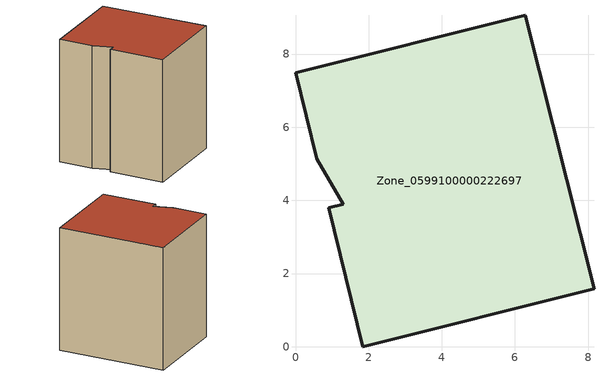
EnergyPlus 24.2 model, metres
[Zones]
Zone_0599100000222697
 floor ground (C_G): 1.3,3.9 0.58,5.13 0,7.49 6.28,9.06 8.16,1.58 1.84,0 0.91,3.8 z0
 wall outside (C_F): 1.84,0 8.16,1.58 6.28,9.06 0,7.49 0.58,5.13 1.3,3.9 0.91,3.8 1.84,0 z0:8.85
 roof outside (C_R): 0.58,5.13 1.3,3.9 0.91,3.8 1.84,0 8.16,1.58 6.28,9.06 0,7.49 z8.85
[BUILDING]
Pand.0599100000222697: North Axis=0; Terrain=City; Loads Convergence Tolerance Value=0.04; Temperature Convergence Tolerance Value=0.4; Solar Distribution=FullExterior; Maximum Number of Warmup Days=25; Minimum Number of Warmup Days=1
[Site:Location]
Rotterdam.The.Hague.AP_ZH_NLD Design_Conditions: Latitude=51.96; Longitude=4.45; Time Zone=1; Elevation=-4.5
[SITE:GROUNDTEMPERATURE:BUILDINGSURFACE]
18, 18, 18, 18, 18, 18, 18, 18, 18, 18, 18, 18
[MATERIAL] Thermal Absorptance=0.9; Solar Absorptance=0.7; Visible Absorptance=0.7
Name | Roughness | Thickness | Conductivity | Density | Specific Heat
G.TC.1946-1964 | MediumSmooth | 0.15 | 1 | 540 | 1210
F.TC.1946-1964 | Rough | 0.3 | 0.857143 | 1920 | 840
R.TC.1946-1964 | MediumRough | 0.2 | 0.235294 | 1500 | 1000
[CONSTRUCTION]
C_G: G.TC.1946-1964
C_F: F.TC.1946-1964
C_R: R.TC.1946-1964
[ZONE]
Zone_0599100000222697: Type=1; Multiplier=1; Ceiling Height=Autocalculate; Volume=Autocalculate; Floor Area=autocalculate; Part of Total Floor Area=Yes
[ZONEINFILTRATION:DESIGNFLOWRATE]
Infil_Zone_0599100000222697: Zone or ZoneList or Space or SpaceList=Zone_0599100000222697; Schedule=AlwaysOn; Design Flow Rate Calculation Method=Flow/Area; Flow Rate per Floor Area=0.003; Constant Term Coefficient=1; Temperature Term Coefficient=0; Velocity Term Coefficient=0; Velocity Squared Term Coefficient=0
[HVACTEMPLATE:ZONE:IDEALLOADSAIRSYSTEM]
Zone_0599100000222697: Maximum Heating Supply Air Temperature=50; Minimum Cooling Supply Air Temperature=13; Maximum Heating Supply Air Humidity Ratio=0.0156; Minimum Cooling Supply Air Humidity Ratio=0.0077; Heating Limit=NoLimit; Cooling Limit=NoLimit; Dehumidification Control Type=ConstantSensibleHeatRatio; Cooling Sensible Heat Ratio=0.7; Dehumidification Setpoint=60; Humidification Control Type=None; Humidification Setpoint=30; Outdoor Air Method=None; Outdoor Air Flow Rate per Person=0.00944; Outdoor Air Flow Rate per Zone Floor Area=0; Outdoor Air Flow Rate per Zone=0; Demand Controlled Ventilation Type=None; Outdoor Air Economizer Type=NoEconomizer; Heat Recovery Type=None; Sensible Heat Recovery Effectiveness=0.7; Latent Heat Recovery Effectiveness=0.65
[ZONECONTROL:THERMOSTAT]
ThermostatControl_Zone_0599100000222697: Zone or ZoneList=Zone_0599100000222697; Control Type Schedule=DualSetpointControlType; Control 1=Thermostat_Zone_0599100000222697; Temperature Difference Between Cutout And Setpoint=0
[THERMOSTATSETPOINT:DUALSETPOINT]
Thermostat_Zone_0599100000222697: Heating Setpoint Temperature Schedule=HeatingSetpoint_Zone_0599100000222697; Cooling Setpoint Temperature Schedule=CoolingSetpoint_Zone_0599100000222697
[SCHEDULE:COMPACT]
HeatingSetpoint_Zone_0599100000222697: Through: 12/31, For: AllDays, Until: 24:00, 21
CoolingSetpoint_Zone_0599100000222697: Through: 12/31, For: AllDays, Until: 24:00, 24
DualSetpointControlType: Through: 12/31, For: AllDays, Until: 24:00, 4
AlwaysOn: Through: 12/31, For: AllDays, Until: 24:00, 1
